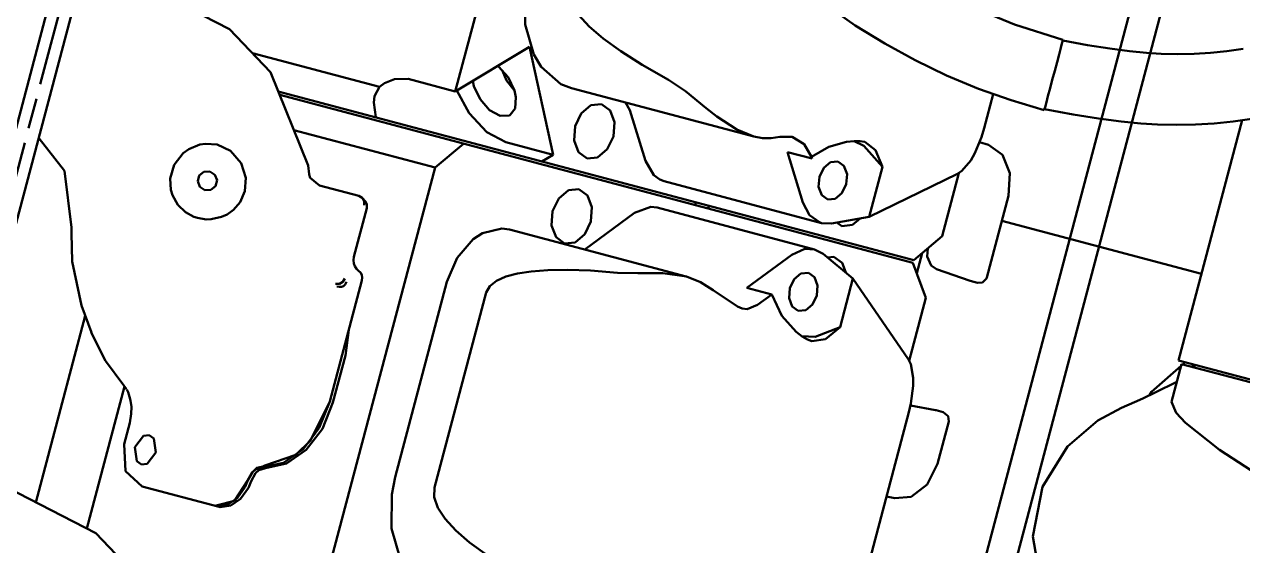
# Model space of a CAD drawing. Header units: centimetres. Extents: x 139057 to 200038, y 34824 to 80516.
# Drawn here: x 170325.13 to 170365.34, y 61351.31 to 61368.5 of the extents above; entities that cross this region are included whole.
import ezdxf

# ---------------------------------------------------------------- set-up
doc = ezdxf.new("R2010")
doc.units = ezdxf.units.CM
doc.header["$LTSCALE"] = 100
doc.layers.get('0').update_dxf_attribs({"lineweight": 0})
doc.layers.add('440_ALTRI_ELEMENTI_001-AM_0', color=31, linetype='Continuous', lineweight=50)

# ---------------------------------------------------------------- blocks, each defined once
blk = doc.blocks.new('A$C12667F03')
for p, q in [((-178.561, -892.661), (-291.341, -1317.962)), ((-214.226, -1023.257), (-262.861, -1206.663)), ((-222.302, -1053.71), (-254.147, -1173.799)), ((-221.335, -1053.966), (-261.682, -1206.119)), ((-253.315, -1089.322), (-257.059, -1103.439)), ((-269.608, -1097.312), (-276.554, -1123.507)), ((-268.835, -1097.517), (-275.781, -1123.712)), ((-269.474, -1098.367), (-270.755, -1103.2)), ((-264.51, -1101.381), (-268.498, -1099.336)), ((-254.753, -1101.228), (-254.747, -1100.104)), ((-245.145, -1100.34), (-243.857, -1101.259)), ((-252.637, -1101.292), (-252.987, -1100.912)), ((-240.153, -1100.594), (-238.604, -1101.236)), ((-254.467, -1102.218), (-254.753, -1101.228)), ((-252.176, -1101.689), (-252.637, -1101.292)), ((-243.857, -1101.259), (-242.885, -1101.863)), ((-238.604, -1101.236), (-237.003, -1101.738)), ((-263.159, -1102.802), (-264.51, -1101.381)), ((-251.598, -1102.112), (-252.176, -1101.689)), ((-254.608, -1101.97), (-257.059, -1103.439)), ((-254.608, -1101.97), (-253.83, -1105.524)), ((-250.885, -1102.564), (-251.598, -1102.112)), ((-242.885, -1101.863), (-241.882, -1102.413)), ((-237.072, -1101.998), (-237.131, -1102.22)), ((-237.036, -1101.861), (-237.072, -1101.998)), ((-237.01, -1101.762), (-237.036, -1101.861)), ((-237.003, -1101.738), (-237.01, -1101.762)), ((-237.01, -1101.762), (-236.191, -1101.908)), ((-236.191, -1101.908), (-235.457, -1102.024)), ((-235.457, -1102.024), (-234.808, -1102.112)), ((-234.808, -1102.112), (-234.244, -1102.171)), ((-232.133, -1102.165), (-231.592, -1102.111)), ((-231.592, -1102.111), (-231.057, -1102.039)), ((-263.755, -1102.175), (-259.563, -1103.287)), ((-254.224, -1102.624), (-254.467, -1102.218)), ((-241.882, -1102.413), (-240.85, -1102.909)), ((-237.197, -1102.469), (-237.274, -1102.76)), ((-237.131, -1102.22), (-237.197, -1102.469)), ((-234.244, -1102.171), (-233.765, -1102.201)), ((-233.765, -1102.201), (-233.219, -1102.209)), ((-233.219, -1102.209), (-232.675, -1102.197)), ((-232.675, -1102.197), (-232.133, -1102.165)), ((-261.909, -1105.876), (-263.159, -1102.802)), ((-255.656, -1102.599), (-255.627, -1102.615)), ((-255.627, -1102.615), (-255.313, -1102.97)), ((-255.369, -1103.081), (-255.497, -1102.761)), ((-253.576, -1103.194), (-254.224, -1102.624)), ((-250.017, -1103.053), (-250.885, -1102.564)), ((-240.85, -1102.909), (-239.794, -1103.348)), ((-237.274, -1102.76), (-237.353, -1103.055)), ((-259.728, -1103.594), (-259.563, -1103.287)), ((-259.394, -1103.171), (-259.563, -1103.287)), ((-259.394, -1103.171), (-259.068, -1103.03)), ((-259.068, -1103.03), (-258.616, -1103.026)), ((-258.616, -1103.026), (-257.059, -1103.439)), ((-256.447, -1103.26), (-256.484, -1103.094)), ((-256.239, -1103.699), (-256.447, -1103.26)), ((-255.112, -1103.394), (-255.369, -1103.081)), ((-255.313, -1102.97), (-255.105, -1103.409)), ((-253.22, -1103.334), (-253.576, -1103.194)), ((-249.458, -1103.434), (-250.017, -1103.053)), ((-237.353, -1103.055), (-237.427, -1103.335)), ((-270.884, -1103.683), (-271.14, -1104.649)), ((-262.901, -1103.436), (-241.927, -1108.998)), ((-262.854, -1103.552), (-241.952, -1109.095)), ((-259.751, -1103.8), (-259.728, -1103.594)), ((-256.603, -1104.159), (-257.005, -1103.41)), ((-255.925, -1104.055), (-256.239, -1103.699)), ((-255.105, -1103.409), (-255.056, -1103.629)), ((-255.056, -1103.629), (-255.086, -1104.005)), ((-253.22, -1103.334), (-247.205, -1104.929)), ((-248.778, -1103.987), (-249.458, -1103.434)), ((-239.794, -1103.348), (-238.715, -1103.729)), ((-239.306, -1103.528), (-239.604, -1104.652)), ((-238.715, -1103.729), (-237.617, -1104.052)), ((-237.497, -1103.598), (-237.548, -1103.793)), ((-237.427, -1103.335), (-237.497, -1103.598)), ((-259.675, -1104.292), (-259.751, -1103.8)), ((-255.577, -1104.245), (-255.925, -1104.055)), ((-255.086, -1104.005), (-255.249, -1104.214)), ((-252.899, -1104.162), (-252.58, -1103.896)), ((-252.58, -1103.896), (-252.232, -1103.86)), ((-252.232, -1103.86), (-251.948, -1104.064)), ((-251.948, -1104.064), (-251.803, -1104.452)), ((-251.442, -1103.806), (-251.292, -1104.059)), ((-251.292, -1104.059), (-250.781, -1105.727)), ((-248.422, -1104.264), (-248.778, -1103.987)), ((-237.606, -1104.01), (-237.617, -1104.052)), ((-237.61, -1104.028), (-236.67, -1104.196)), ((-237.591, -1103.953), (-237.606, -1104.01)), ((-237.548, -1103.793), (-237.591, -1103.953)), ((-256.019, -1104.779), (-256.603, -1104.159)), ((-255.274, -1104.227), (-255.577, -1104.245)), ((-255.249, -1104.214), (-255.274, -1104.227)), ((-253.102, -1104.586), (-252.899, -1104.162)), ((-251.803, -1104.452), (-251.837, -1104.922)), ((-247.763, -1104.696), (-248.422, -1104.264)), ((-236.67, -1104.196), (-235.827, -1104.33)), ((-235.827, -1104.33), (-235.081, -1104.431)), ((-235.081, -1104.431), (-234.433, -1104.498)), ((-234.433, -1104.498), (-233.883, -1104.532)), ((-233.883, -1104.532), (-233.256, -1104.542)), ((-233.256, -1104.542), (-232.631, -1104.528)), ((-231.086, -1104.391), (-233.185, -1112.309)), ((-232.631, -1104.528), (-232.008, -1104.491)), ((-232.008, -1104.491), (-231.387, -1104.43)), ((-231.387, -1104.43), (-230.769, -1104.345)), ((-262.382, -1104.712), (-257.724, -1105.947)), ((-255.388, -1105.111), (-256.019, -1104.779)), ((-253.136, -1105.056), (-253.102, -1104.586)), ((-251.837, -1104.922), (-252.04, -1105.346)), ((-247.205, -1104.929), (-247.763, -1104.696)), ((-247.205, -1104.929), (-247.202, -1104.93)), ((-246.923, -1104.979), (-247.202, -1104.93)), ((-246.342, -1104.933), (-246.634, -1104.98)), ((-245.937, -1104.934), (-246.342, -1104.933)), ((-245.937, -1104.934), (-245.546, -1105.173)), ((-239.604, -1104.652), (-239.691, -1104.942)), ((-271.268, -1105.133), (-272.55, -1109.966)), ((-270.81, -1104.967), (-270.795, -1104.986)), ((-270.795, -1104.986), (-269.953, -1106.061)), ((-265.857, -1105.341), (-266.034, -1105.471)), ((-265.492, -1105.192), (-265.857, -1105.341)), ((-265.304, -1105.163), (-265.492, -1105.192)), ((-264.922, -1105.194), (-265.304, -1105.163)), ((-264.922, -1105.194), (-264.472, -1105.403)), ((-256.784, -1105.162), (-257.724, -1105.947)), ((-255.388, -1105.111), (-253.83, -1105.524)), ((-252.991, -1105.444), (-253.136, -1105.056)), ((-246.634, -1104.98), (-246.923, -1104.979)), ((-245.546, -1105.173), (-245.297, -1105.592)), ((-245.297, -1105.592), (-244.73, -1105.265)), ((-244.73, -1105.265), (-244.147, -1105.1)), ((-244.147, -1105.1), (-243.896, -1105.077)), ((-243.898, -1105.077), (-243.577, -1105.231)), ((-243.896, -1105.077), (-243.697, -1105.079)), ((-243.697, -1105.079), (-243.549, -1105.102)), ((-243.577, -1105.231), (-242.955, -1105.923)), ((-243.549, -1105.102), (-243.546, -1105.103)), ((-243.546, -1105.103), (-243.191, -1105.371)), ((-239.691, -1104.942), (-239.914, -1105.479)), ((-239.761, -1105.109), (-239.461, -1105.201)), ((-239, -1105.529), (-239.46, -1105.201)), ((-266.034, -1105.471), (-266.337, -1105.864)), ((-264.121, -1105.803), (-264.472, -1105.403)), ((-253.83, -1105.524), (-254.197, -1105.744)), ((-252.707, -1105.648), (-252.991, -1105.444)), ((-252.359, -1105.612), (-252.707, -1105.648)), ((-252.04, -1105.346), (-252.359, -1105.612)), ((-250.507, -1106.2), (-250.781, -1105.727)), ((-246.097, -1105.437), (-245.586, -1107.104)), ((-246.097, -1105.437), (-245.277, -1105.654)), ((-245.296, -1105.591), (-245.277, -1105.654)), ((-243.191, -1105.371), (-242.955, -1105.923)), ((-240.046, -1105.712), (-240.335, -1106.062)), ((-239.914, -1105.479), (-240.046, -1105.712)), ((-238.755, -1106.134), (-239, -1105.529)), ((-269.953, -1106.061), (-269.727, -1107.921)), ((-266.337, -1105.864), (-266.464, -1106.305)), ((-265.353, -1106.087), (-265.507, -1106.212)), ((-265.156, -1106.076), (-265.353, -1106.087)), ((-264.99, -1106.184), (-265.156, -1106.076)), ((-263.969, -1106.286), (-264.121, -1105.803)), ((-261.885, -1106.172), (-261.909, -1105.876)), ((-257.724, -1105.947), (-261.467, -1120.064)), ((-245.041, -1106.258), (-244.898, -1105.96)), ((-244.898, -1105.96), (-244.674, -1105.773)), ((-244.674, -1105.773), (-244.43, -1105.748)), ((-244.43, -1105.748), (-244.23, -1105.891)), ((-244.23, -1105.891), (-244.129, -1106.164)), ((-242.955, -1105.923), (-243.393, -1107.574)), ((-240.434, -1106.129), (-240.987, -1108.213)), ((-240.335, -1106.062), (-240.482, -1106.161)), ((-238.799, -1106.879), (-238.755, -1106.134)), ((-266.464, -1106.305), (-266.443, -1106.689)), ((-265.507, -1106.212), (-265.557, -1106.403)), ((-265.557, -1106.403), (-265.486, -1106.588)), ((-264.918, -1106.368), (-264.99, -1106.184)), ((-264.969, -1106.559), (-264.918, -1106.368)), ((-264.004, -1106.732), (-263.969, -1106.286)), ((-261.885, -1106.172), (-261.885, -1106.173)), ((-261.848, -1106.291), (-261.885, -1106.173)), ((-261.539, -1106.544), (-261.848, -1106.291)), ((-261.539, -1106.544), (-260.243, -1106.887)), ((-250.308, -1106.345), (-250.507, -1106.2)), ((-250.162, -1106.4), (-250.308, -1106.345)), ((-250.163, -1106.4), (-244.968, -1107.778)), ((-245.065, -1106.588), (-245.041, -1106.258)), ((-244.153, -1106.494), (-244.295, -1106.792)), ((-244.129, -1106.164), (-244.153, -1106.494)), ((-240.482, -1106.161), (-243.393, -1107.574)), ((-266.443, -1106.689), (-266.392, -1106.863)), ((-266.392, -1106.863), (-266.216, -1107.177)), ((-265.486, -1106.588), (-265.32, -1106.695)), ((-265.32, -1106.695), (-265.122, -1106.684)), ((-265.122, -1106.684), (-264.969, -1106.559)), ((-264.163, -1107.09), (-264.004, -1106.732)), ((-260.243, -1106.887), (-260.133, -1106.949)), ((-260.133, -1106.949), (-260.12, -1106.963)), ((-253.642, -1106.965), (-253.324, -1106.699)), ((-253.324, -1106.699), (-252.976, -1106.663)), ((-252.976, -1106.663), (-252.691, -1106.867)), ((-252.691, -1106.867), (-252.547, -1107.255)), ((-244.963, -1106.861), (-245.065, -1106.588)), ((-244.763, -1107.004), (-244.963, -1106.861)), ((-244.295, -1106.792), (-244.519, -1106.979)), ((-238.799, -1106.879), (-239.514, -1109.572)), ((-266.216, -1107.177), (-265.964, -1107.42)), ((-264.588, -1107.492), (-264.376, -1107.339)), ((-264.376, -1107.339), (-264.163, -1107.09)), ((-259.982, -1107.287), (-260.407, -1108.889)), ((-260.12, -1106.963), (-260.036, -1107.057)), ((-260.12, -1106.963), (-260.066, -1107.062)), ((-260.088, -1107.023), (-260.036, -1107.057)), ((-260.066, -1107.062), (-260.065, -1107.193)), ((-260.036, -1107.057), (-259.983, -1107.158)), ((-259.983, -1107.158), (-259.982, -1107.287)), ((-253.845, -1107.389), (-253.642, -1106.965)), ((-252.547, -1107.255), (-252.581, -1107.725)), ((-251.141, -1107.446), (-250.602, -1107.246)), ((-250.602, -1107.246), (-250.393, -1107.27)), ((-250.394, -1107.27), (-245.199, -1108.648)), ((-249.12, -1107.09), (-249.146, -1107.187)), ((-248.687, -1107.205), (-248.713, -1107.302)), ((-245.371, -1107.514), (-245.586, -1107.104)), ((-244.519, -1106.979), (-244.763, -1107.004)), ((-265.964, -1107.42), (-265.691, -1107.57)), ((-265.691, -1107.57), (-265.563, -1107.612)), ((-265.284, -1107.657), (-265.563, -1107.612)), ((-265.284, -1107.657), (-265.12, -1107.654)), ((-265.12, -1107.654), (-264.774, -1107.579)), ((-264.774, -1107.579), (-264.588, -1107.492)), ((-253.879, -1107.859), (-253.845, -1107.389)), ((-252.581, -1107.725), (-252.784, -1108.149)), ((-251.141, -1107.446), (-252.782, -1108.654)), ((-245.04, -1107.754), (-245.371, -1107.514)), ((-243.393, -1107.574), (-244.644, -1107.79)), ((-243.694, -1107.626), (-243.952, -1107.841)), ((-239.02, -1107.71), (-232.429, -1109.458)), ((-269.726, -1107.918), (-269.727, -1107.921)), ((-269.726, -1107.918), (-269.722, -1108.115)), ((-269.722, -1108.115), (-269.699, -1109.048)), ((-256.468, -1108.313), (-256.16, -1108.112)), ((-256.16, -1108.112), (-255.518, -1107.959)), ((-255.518, -1107.959), (-255.267, -1107.995)), ((-255.268, -1107.995), (-249.435, -1109.542)), ((-253.734, -1108.248), (-253.879, -1107.859)), ((-252.784, -1108.149), (-253.102, -1108.415)), ((-244.968, -1107.778), (-245.04, -1107.754)), ((-244.644, -1107.79), (-244.968, -1107.778)), ((-244.465, -1107.759), (-244.3, -1107.877)), ((-243.952, -1107.841), (-244.3, -1107.877)), ((-256.994, -1108.922), (-256.468, -1108.313)), ((-253.45, -1108.451), (-253.734, -1108.248)), ((-253.102, -1108.415), (-253.45, -1108.451)), ((-240.987, -1108.213), (-241.927, -1108.998)), ((-260.421, -1109.001), (-260.407, -1108.889)), ((-257.335, -1109.723), (-256.994, -1108.922)), ((-245.946, -1108.823), (-247.433, -1109.918)), ((-245.946, -1108.823), (-245.516, -1108.634)), ((-245.516, -1108.634), (-245.199, -1108.648)), ((-245.199, -1108.648), (-244.911, -1108.797)), ((-244.911, -1108.797), (-243.932, -1109.605)), ((-244.569, -1108.892), (-244.771, -1108.913)), ((-244.569, -1108.892), (-244.284, -1109.096)), ((-241.653, -1108.769), (-241.828, -1109.429)), ((-241.467, -1108.617), (-241.485, -1108.884)), ((-241.485, -1108.884), (-241.349, -1109.184)), ((-269.699, -1109.048), (-269.391, -1110.503)), ((-260.408, -1109.108), (-260.421, -1109.001)), ((-260.373, -1109.204), (-260.408, -1109.108)), ((-260.32, -1109.285), (-260.373, -1109.204)), ((-260.259, -1109.346), (-260.32, -1109.285)), ((-260.181, -1109.426), (-260.259, -1109.346)), ((-254.549, -1109.375), (-254.004, -1109.333)), ((-254.004, -1109.333), (-253.36, -1109.322)), ((-253.36, -1109.322), (-252.6, -1109.348)), ((-252.6, -1109.348), (-251.704, -1109.417)), ((-244.284, -1109.096), (-244.167, -1109.411)), ((-241.952, -1109.095), (-241.525, -1110.243)), ((-241.349, -1109.184), (-241.174, -1109.299)), ((-241.174, -1109.299), (-241.174, -1109.3)), ((-241.174, -1109.3), (-240.07, -1109.683)), ((-260.139, -1109.673), (-261.197, -1113.665)), ((-260.77, -1109.721), (-260.882, -1109.788)), ((-260.707, -1109.611), (-260.77, -1109.721)), ((-260.644, -1109.719), (-260.691, -1109.808)), ((-260.181, -1109.426), (-260.142, -1109.493)), ((-260.142, -1109.493), (-260.127, -1109.578)), ((-260.127, -1109.578), (-260.139, -1109.673)), ((-257.335, -1109.723), (-259.042, -1116.16)), ((-255.92, -1109.856), (-255.696, -1109.681)), ((-255.696, -1109.681), (-255.389, -1109.546)), ((-255.389, -1109.546), (-255.008, -1109.445)), ((-255.008, -1109.445), (-254.549, -1109.375)), ((-251.704, -1109.417), (-251.035, -1109.433)), ((-251.035, -1109.433), (-250.205, -1109.436)), ((-250.205, -1109.436), (-249.499, -1109.526)), ((-249.499, -1109.526), (-249.432, -1109.543)), ((-249.432, -1109.543), (-248.96, -1109.733)), ((-248.96, -1109.733), (-248.545, -1109.992)), ((-246.015, -1109.931), (-245.872, -1109.633)), ((-245.872, -1109.633), (-245.648, -1109.446)), ((-245.648, -1109.446), (-245.404, -1109.421)), ((-245.404, -1109.421), (-245.204, -1109.564)), ((-245.204, -1109.564), (-245.103, -1109.837)), ((-243.932, -1109.605), (-244.358, -1111.214)), ((-243.932, -1109.605), (-242.103, -1112.275)), ((-240.07, -1109.683), (-240.064, -1109.685)), ((-240.064, -1109.685), (-239.819, -1109.75)), ((-239.819, -1109.75), (-239.662, -1109.74)), ((-239.662, -1109.74), (-239.528, -1109.612)), ((-239.514, -1109.572), (-239.528, -1109.612)), ((-260.882, -1109.788), (-261.012, -1109.789)), ((-260.886, -1109.887), (-260.964, -1109.872)), ((-260.815, -1109.881), (-260.886, -1109.887)), ((-260.75, -1109.856), (-260.815, -1109.881)), ((-260.691, -1109.808), (-260.75, -1109.856)), ((-256.037, -1110.067), (-257.744, -1116.505)), ((-256.037, -1110.067), (-255.92, -1109.856)), ((-248.545, -1109.992), (-247.749, -1110.528)), ((-247.433, -1109.918), (-246.613, -1110.135)), ((-246.613, -1110.135), (-247.079, -1110.478)), ((-246.283, -1110.842), (-246.613, -1110.135)), ((-246.039, -1110.261), (-246.015, -1109.931)), ((-245.103, -1109.837), (-245.127, -1110.167)), ((-269.391, -1110.503), (-269.07, -1111.387)), ((-247.749, -1110.528), (-247.594, -1110.599)), ((-247.079, -1110.478), (-247.423, -1110.614)), ((-245.937, -1110.534), (-246.039, -1110.261)), ((-245.737, -1110.677), (-245.937, -1110.534)), ((-245.269, -1110.465), (-245.493, -1110.652)), ((-245.127, -1110.167), (-245.269, -1110.465)), ((-241.525, -1110.243), (-242.078, -1112.326)), ((-269.269, -1110.84), (-270.9, -1116.99)), ((-247.423, -1110.614), (-247.594, -1110.599)), ((-245.81, -1111.371), (-246.283, -1110.842)), ((-245.493, -1110.652), (-245.737, -1110.677)), ((-260.57, -1111.301), (-260.684, -1112.145)), ((-245.607, -1111.521), (-245.81, -1111.371)), ((-244.358, -1111.214), (-245.184, -1111.531)), ((-244.358, -1111.214), (-244.841, -1111.608)), ((-269.072, -1111.383), (-269.07, -1111.387)), ((-269.072, -1111.384), (-268.601, -1112.321)), ((-245.184, -1111.531), (-245.624, -1111.508)), ((-245.432, -1111.621), (-245.607, -1111.521)), ((-245.292, -1111.675), (-245.432, -1111.621)), ((-245.289, -1111.676), (-245.292, -1111.675)), ((-244.841, -1111.608), (-245.289, -1111.676)), ((-260.684, -1112.145), (-261.095, -1113.692)), ((-268.601, -1112.321), (-267.995, -1113.14)), ((-242.103, -1112.275), (-242.025, -1112.434)), ((-242.025, -1112.434), (-241.948, -1112.881)), ((-233.105, -1112.486), (-234.084, -1113.348)), ((-233.089, -1112.428), (-233.418, -1113.67)), ((-233.185, -1112.309), (-216.56, -1116.718)), ((-232.968, -1112.367), (-233.105, -1112.486)), ((-233.089, -1112.428), (-216.657, -1116.785)), ((-232.647, -1112.485), (-232.799, -1112.505)), ((-232.627, -1112.457), (-232.647, -1112.485)), ((-241.948, -1112.881), (-241.948, -1113.149)), ((-267.977, -1113.164), (-269.22, -1117.851)), ((-267.995, -1113.14), (-267.908, -1113.257)), ((-267.909, -1113.256), (-267.907, -1113.258)), ((-267.896, -1113.267), (-267.895, -1113.269)), ((-267.895, -1113.269), (-267.852, -1113.355)), ((-267.852, -1113.355), (-267.808, -1113.506)), ((-241.948, -1113.149), (-242.02, -1113.726)), ((-233.958, -1113.363), (-234.367, -1113.56)), ((-234.084, -1113.348), (-234.146, -1113.454)), ((-233.245, -1113.017), (-233.958, -1113.363)), ((-267.808, -1113.506), (-267.78, -1113.633)), ((-267.78, -1113.633), (-267.749, -1113.844)), ((-261.19, -1113.638), (-261.842, -1114.953)), ((-261.548, -1114.533), (-261.197, -1113.665)), ((-261.445, -1114.56), (-261.095, -1113.692)), ((-242.02, -1113.726), (-242.088, -1114.02)), ((-234.638, -1113.682), (-235.071, -1113.87)), ((-234.367, -1113.56), (-234.638, -1113.682)), ((-233.269, -1114.038), (-233.418, -1113.67)), ((-267.751, -1114.072), (-267.801, -1114.366)), ((-267.749, -1113.844), (-267.751, -1114.072)), ((-242.088, -1114.02), (-244.013, -1121.278)), ((-241.208, -1113.95), (-242.037, -1113.796)), ((-241.189, -1113.955), (-241.208, -1113.95)), ((-241.189, -1113.955), (-240.951, -1114.018)), ((-240.951, -1114.018), (-240.794, -1114.143)), ((-240.794, -1114.143), (-240.774, -1114.324)), ((-235.071, -1113.87), (-235.849, -1114.296)), ((-232.953, -1114.367), (-233.269, -1114.038)), ((-267.801, -1114.366), (-267.988, -1115.071)), ((-261.979, -1115.263), (-261.445, -1114.56)), ((-261.796, -1114.859), (-261.548, -1114.533)), ((-240.774, -1114.324), (-241.145, -1115.723)), ((-235.849, -1114.296), (-236.848, -1115.152)), ((-231.834, -1115.259), (-232.953, -1114.367)), ((-267.348, -1114.793), (-267.63, -1115.166)), ((-267.16, -1114.773), (-267.348, -1114.793)), ((-267.006, -1114.883), (-267.16, -1114.773)), ((-266.947, -1115.347), (-267.006, -1114.883)), ((-261.842, -1114.953), (-262.324, -1115.422)), ((-261.796, -1114.859), (-261.938, -1115.046)), ((-267.988, -1115.071), (-267.946, -1115.957)), ((-267.63, -1115.166), (-267.57, -1115.63)), ((-267.228, -1115.72), (-266.947, -1115.347)), ((-262.63, -1115.713), (-261.979, -1115.263)), ((-262.256, -1115.356), (-262.38, -1115.442)), ((-262.256, -1115.356), (-262.081, -1115.235)), ((-262.081, -1115.235), (-261.938, -1115.046)), ((-236.848, -1115.152), (-237.673, -1116.48)), ((-230.137, -1116.353), (-231.834, -1115.259)), ((-267.57, -1115.63), (-267.417, -1115.74)), ((-267.417, -1115.74), (-267.228, -1115.72)), ((-263.421, -1115.83), (-262.732, -1115.686)), ((-263.346, -1115.78), (-263.413, -1115.804)), ((-262.324, -1115.422), (-263.346, -1115.78)), ((-263.318, -1115.857), (-262.63, -1115.713)), ((-262.732, -1115.686), (-262.38, -1115.442)), ((-241.48, -1116.399), (-241.145, -1115.723)), ((-268.919, -1118.006), (-272.906, -1115.961)), ((-267.946, -1115.957), (-267.39, -1116.471)), ((-263.752, -1115.997), (-263.901, -1116.262)), ((-263.778, -1116.013), (-263.895, -1116.244)), ((-263.798, -1116.289), (-263.649, -1116.024)), ((-263.606, -1115.856), (-263.778, -1116.013)), ((-263.778, -1116.013), (-263.649, -1115.904)), ((-263.649, -1115.904), (-263.421, -1115.83)), ((-263.649, -1116.024), (-263.547, -1115.932)), ((-263.413, -1115.804), (-263.606, -1115.856)), ((-263.547, -1115.932), (-263.318, -1115.857)), ((-259.156, -1116.73), (-259.042, -1116.16)), ((-267.391, -1116.471), (-264.896, -1117.132)), ((-264.35, -1116.936), (-263.895, -1116.244)), ((-264.247, -1116.844), (-263.99, -1116.479)), ((-264.144, -1116.871), (-263.888, -1116.506)), ((-263.99, -1116.479), (-263.901, -1116.262)), ((-263.888, -1116.506), (-263.798, -1116.289)), ((-257.757, -1116.819), (-257.744, -1116.505)), ((-242.01, -1116.806), (-241.48, -1116.399)), ((-237.673, -1116.48), (-237.997, -1118.113)), ((-264.909, -1117.082), (-264.35, -1116.936)), ((-264.572, -1117.069), (-264.399, -1116.949)), ((-264.47, -1117.096), (-264.144, -1116.871)), ((-264.247, -1116.844), (-264.399, -1116.949)), ((-259.162, -1117.854), (-259.156, -1116.73)), ((-257.637, -1117.171), (-257.757, -1116.819)), ((-242.551, -1116.853), (-242.823, -1116.792)), ((-242.55, -1116.853), (-242.01, -1116.806)), ((-264.916, -1117.121), (-264.999, -1117.105)), ((-264.909, -1117.082), (-264.998, -1117.105)), ((-264.916, -1117.121), (-264.572, -1117.069)), ((-264.896, -1117.132), (-264.814, -1117.148)), ((-264.814, -1117.148), (-264.47, -1117.096)), ((-257.396, -1117.538), (-257.637, -1117.171)), ((-257.045, -1117.917), (-257.396, -1117.538)), ((-267.567, -1119.427), (-268.919, -1118.006)), ((-258.875, -1118.844), (-259.162, -1117.854)), ((-256.585, -1118.315), (-257.045, -1117.917)), ((-237.997, -1118.113), (-237.713, -1119.715)), ((-256.006, -1118.737), (-256.585, -1118.315))]:
    blk.add_line(p, q)

msp = doc.modelspace()

# ---------------------------------------------------------------- block references
at = {"layer": '440_ALTRI_ELEMENTI_001-AM_0'}
msp.add_blockref('A$C12667F03', (170596.41, 62469.725, 0), dxfattribs=at)

doc.saveas('drawing.dxf')
